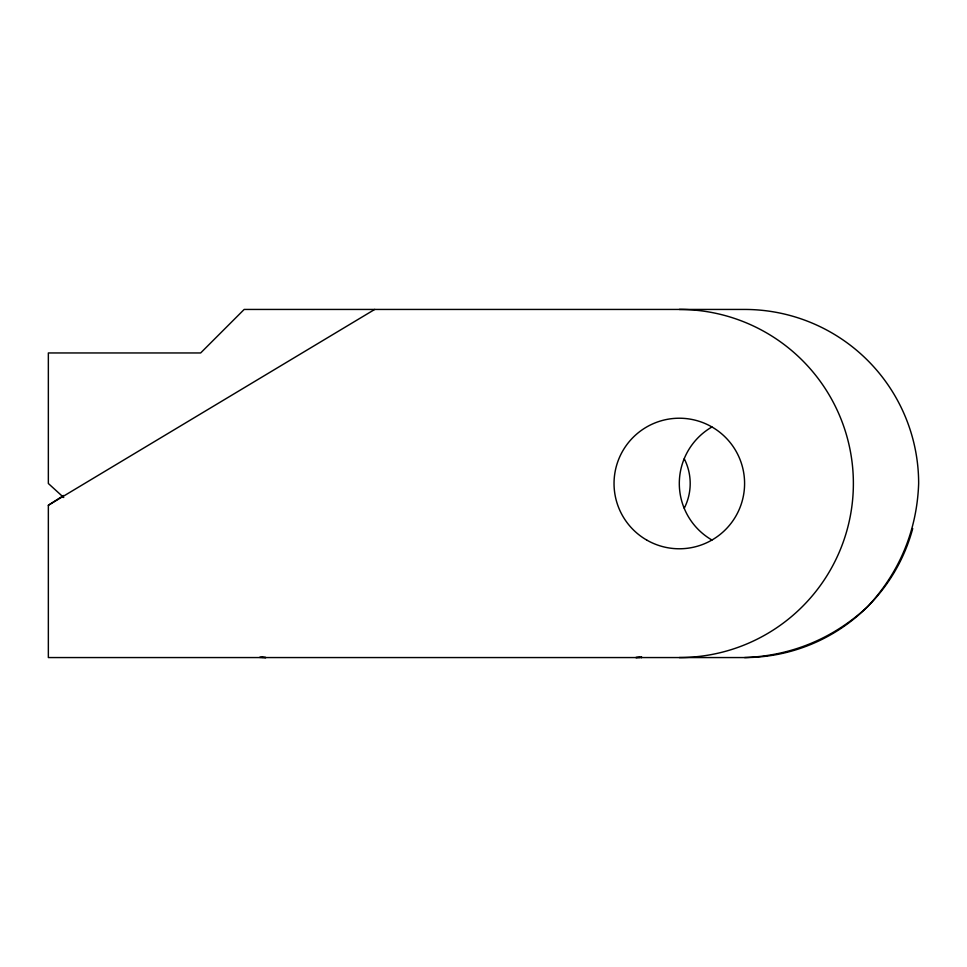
<?xml version="1.0" encoding="UTF-8"?>
<svg xmlns="http://www.w3.org/2000/svg" width="967" height="967" viewBox="0 0 967 967"><rect width="100%" height="100%" fill="white"/><g stroke="black" fill="none" stroke-linecap="round" stroke-linejoin="round"><path stroke-width="1.45" d="M63.58 495.467L48.35 505.257L48.35 657.56L744.59 657.56C791.357 655.94 833.445 638.498 867.665 606.575C899.588 572.355 917.03 530.267 918.65 483.5A174.06 174.06 0 0 0 744.59 309.44L244.167 309.44L200.653 352.955L48.35 352.955L48.35 483.5L63.737 497.522M48.35 505.257L374.712 309.44M640.106 656.992L635.803 657.56A174.06 174.06 0 0 0 640.178 657.5M261.561 656.992L265.925 657.56A174.06 174.06 0 0 1 261.549 657.5M641.532 656.811L641.532 657.56M641.375 656.823L641.375 657.56M260.196 656.811L260.196 657.56M679.317 309.44A174.06 174.06 0 0 1 853.377 483.5A174.06 174.06 0 0 1 679.317 657.56M912.715 528.55A174.06 174.06 0 0 1 744.59 657.56M711.954 540.033A65.272 65.272 0 0 1 711.954 426.967M684.261 458.793A54.394 54.394 0 0 1 684.261 508.207M646.681 540.033A65.272 65.272 0 0 0 744.59 483.5A65.272 65.272 0 0 0 646.681 426.967A65.272 65.272 0 0 0 646.681 540.033"/></g></svg>
